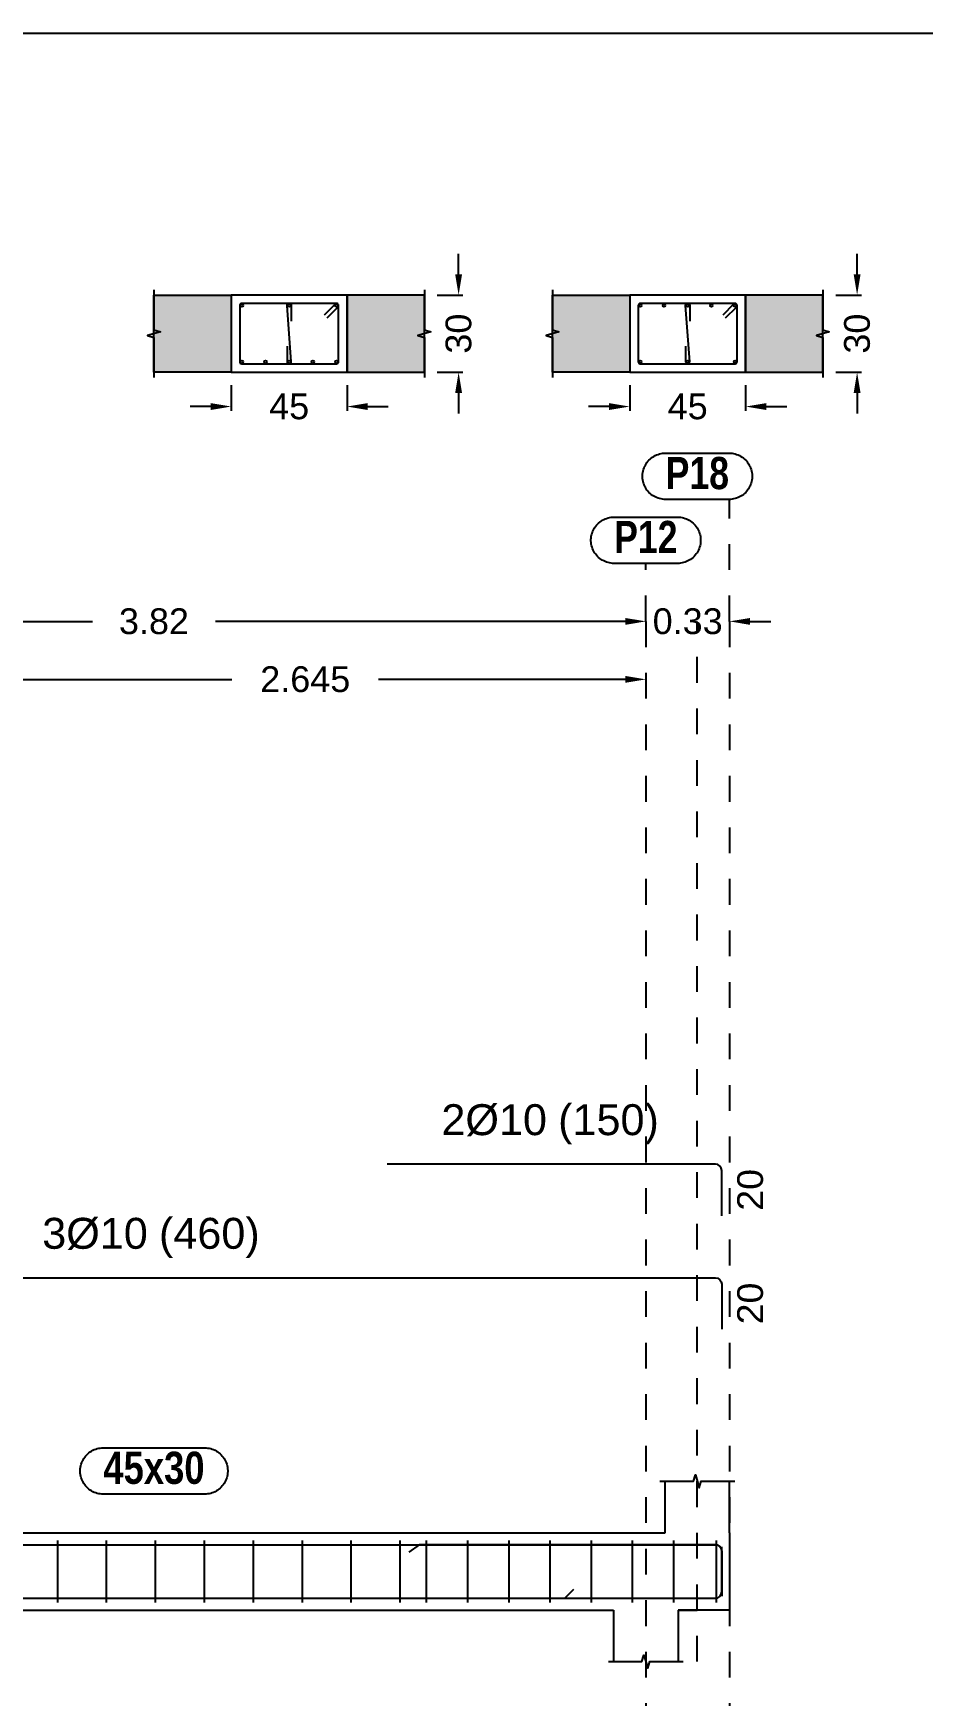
# Model space of a CAD drawing. Extents: x 2455 to 9764, y -806 to 181.
# Drawn here: x 4893.41 to 4896.87, y -578.57 to -572.12 of the extents above; entities that cross this region are included whole.
import ezdxf
from ezdxf.enums import TextEntityAlignment as Align

# ---------------------------------------------------------------- set-up
doc = ezdxf.new("R2010")
doc.units = 0
doc.header["$LTSCALE"] = 0.2
doc.header["$MEASUREMENT"] = 0
doc.linetypes.add('CYPE_RAYAPUNTO', pattern=[0.4125, 0.2025, -0.105, 0, -0.105])
doc.linetypes.add('PUNTOS2', pattern=[0.125, 0, -0.125])
for name, color, linetype in [('01_cotas', 4, 'CONTINUOUS'), ('01_primera', 5, 'CONTINUOUS'), ('ALZ_CONT_NUDOS', 5, 'CONTINUOUS'), ('ALZ_CONT_VIG_HORMIGON', 5, 'CONTINUOUS'), ('ALZ_COT_COT_LIN_APOYOS', 120, 'CYPE_RAYAPUNTO'), ('ALZ_REF_REF_REFERENCIA', 3, 'CONTINUOUS'), ('ALZ_REF_TEXTO_REF_NOMBRE', 3, 'CONTINUOUS'), ('ARM_LONGITUDINAL_Ø10', 4, 'CONTINUOUS'), ('ARM_TRANSVERSAL_Ø6', 4, 'CONTINUOUS'), ('SEC_CONT_FORJADOS_SECCION', 8, 'CONTINUOUS'), ('SEC_CONT_VIG_HORMIGON_SECCION', 2, 'CONTINUOUS'), ('UNI_CORTANTES', 3, 'CONTINUOUS')]:
    doc.layers.add(name, color=color, linetype=linetype)
doc.layers.add('VIG_CARAS', color=5, linetype='CONTINUOUS', lineweight=9)
doc.styles.add('BERNARDO', font='GOTHICB.TTF')
doc.styles.add('CYPETXT_0.15', font='arial.ttf', dxfattribs={"height": 0.1})
doc.styles.add('Estilo1', font='swissel.ttf')
doc.styles.add('NIEVES2', font='sanss___.ttf')
doc.styles.add('ROMANS', font='romans')
doc.dimstyles.new('DECIMAL-50', dxfattribs={"dimtxt": 0.08, "dimasz": 0.15, "dimexe": 0.05, "dimexo": 0.05, "dimgap": 0.09, "dimtad": 0, "dimzin": 0, "dimdsep": 46, "dimtxsty": 'ROMANS', "dimblk": 'DOTSMALL', "dimcen": 0.09, "dimclrt": 7, "dimadec": 0, "dimazin": 0, "dimtfac": 1.38, "dimtix": 1, "dimtofl": 0, "dimtmove": 2, "dimatfit": 3, "dimldrblk": 'OBLIQUE', "dimfxl": 1, "dimtolj": 1, "dimtzin": 0, "dimarcsym": 0})

# ---------------------------------------------------------------- blocks, each defined once
blk = doc.blocks.new('*D941')
at = {"layer": '01_cotas', "color": 0, "linetype": 'PUNTOS2', "lineweight": -2, "transparency": 16777216}
for p, q in [((4894.1811, -573.4869), (4894.1811, -573.6199)), ((4894.6311, -573.4869), (4894.6311, -573.6199))]:
    blk.add_line(p, q, dxfattribs=at)
at = {"layer": '01_cotas', "color": 0, "lineweight": -2, "transparency": 16777216}
for p, q in [((4894.1011, -573.5699), (4894.0211, -573.5699)), ((4894.7111, -573.5699), (4894.7911, -573.5699))]:
    blk.add_line(p, q, dxfattribs=at)
at = {"layer": '01_cotas', "color": 0, "transparency": 16777216}
for points in [[(4894.1011, -573.5566), (4894.1011, -573.5833), (4894.1811, -573.5699)], [(4894.7111, -573.5566), (4894.7111, -573.5833), (4894.6311, -573.5699)]]:
    blk.add_solid(points, dxfattribs=at)
at = {"layer": '01_cotas', "color": 5, "transparency": 16777216, "insert": (4894.4061, -573.5699), "char_height": 0.1, "attachment_point": 5, "style": 'Estilo1'}
blk.add_mtext('\\A1;45', dxfattribs=at)
blk = doc.blocks.new('*D942')
at = {"layer": '01_cotas', "color": 0, "lineweight": -2, "transparency": 16777216}
for p, q in [((4895.0641, -573.0569), (4895.0641, -572.9769)), ((4895.0641, -573.5169), (4895.0641, -573.5969))]:
    blk.add_line(p, q, dxfattribs=at)
at = {"layer": '01_cotas', "color": 0, "linetype": 'PUNTOS2', "lineweight": -2, "transparency": 16777216}
for p, q in [((4894.9811, -573.1369), (4895.1141, -573.1369)), ((4894.9811, -573.4369), (4895.1141, -573.4369))]:
    blk.add_line(p, q, dxfattribs=at)
at = {"layer": '01_cotas', "color": 0, "transparency": 16777216}
for points in [[(4895.0508, -573.0569), (4895.0774, -573.0569), (4895.0641, -573.1369)], [(4895.0508, -573.5169), (4895.0774, -573.5169), (4895.0641, -573.4369)]]:
    blk.add_solid(points, dxfattribs=at)
at = {"layer": '01_cotas', "color": 5, "transparency": 16777216, "insert": (4895.0641, -573.2869), "char_height": 0.1, "attachment_point": 5, "rotation": 90, "style": 'Estilo1'}
blk.add_mtext('\\A1;30', dxfattribs=at)
blk = doc.blocks.new('*D943')
at = {"layer": '01_cotas', "color": 0, "linetype": 'PUNTOS2', "lineweight": -2, "transparency": 16777216}
for p, q in [((4895.7286, -573.4869), (4895.7286, -573.6199)), ((4896.1786, -573.4869), (4896.1786, -573.6199))]:
    blk.add_line(p, q, dxfattribs=at)
at = {"layer": '01_cotas', "color": 0, "lineweight": -2, "transparency": 16777216}
for p, q in [((4895.6486, -573.5699), (4895.5686, -573.5699)), ((4896.2586, -573.5699), (4896.3386, -573.5699))]:
    blk.add_line(p, q, dxfattribs=at)
at = {"layer": '01_cotas', "color": 0, "transparency": 16777216}
for points in [[(4895.6486, -573.5566), (4895.6486, -573.5833), (4895.7286, -573.5699)], [(4896.2586, -573.5566), (4896.2586, -573.5833), (4896.1786, -573.5699)]]:
    blk.add_solid(points, dxfattribs=at)
at = {"layer": '01_cotas', "color": 5, "transparency": 16777216, "insert": (4895.9536, -573.5699), "char_height": 0.1, "attachment_point": 5, "style": 'Estilo1'}
blk.add_mtext('\\A1;45', dxfattribs=at)
blk = doc.blocks.new('*D944')
at = {"layer": '01_cotas', "color": 0, "lineweight": -2, "transparency": 16777216}
for p, q in [((4896.6116, -573.0569), (4896.6116, -572.9769)), ((4896.6116, -573.5169), (4896.6116, -573.5969))]:
    blk.add_line(p, q, dxfattribs=at)
at = {"layer": '01_cotas', "color": 0, "linetype": 'PUNTOS2', "lineweight": -2, "transparency": 16777216}
for p, q in [((4896.5286, -573.1369), (4896.6616, -573.1369)), ((4896.5286, -573.4369), (4896.6616, -573.4369))]:
    blk.add_line(p, q, dxfattribs=at)
at = {"layer": '01_cotas', "color": 0, "transparency": 16777216}
for points in [[(4896.5983, -573.0569), (4896.6249, -573.0569), (4896.6116, -573.1369)], [(4896.5983, -573.5169), (4896.6249, -573.5169), (4896.6116, -573.4369)]]:
    blk.add_solid(points, dxfattribs=at)
at = {"layer": '01_cotas', "color": 5, "transparency": 16777216, "insert": (4896.6116, -573.2869), "char_height": 0.1, "attachment_point": 5, "rotation": 90, "style": 'Estilo1'}
blk.add_mtext('\\A1;30', dxfattribs=at)
blk = doc.blocks.new('*D946')
at = {"layer": '01_cotas', "color": 0, "lineweight": -2, "transparency": 16777216}
for p, q in [((4893.2261, -574.6289), (4894.1836, -574.6289)), ((4895.7111, -574.6289), (4894.7536, -574.6289))]:
    blk.add_line(p, q, dxfattribs=at)
at = {"layer": '01_cotas', "color": 0, "transparency": 16777216}
for points in [[(4893.2261, -574.6156), (4893.2261, -574.6423), (4893.1461, -574.6289)], [(4895.7111, -574.6156), (4895.7111, -574.6423), (4895.7911, -574.6289)]]:
    blk.add_solid(points, dxfattribs=at)
at = {"layer": '01_cotas', "color": 5, "transparency": 16777216, "insert": (4894.4686, -574.6289), "char_height": 0.1, "attachment_point": 5, "style": 'Estilo1'}
blk.add_mtext('\\A1;2.645', dxfattribs=at)
blk = doc.blocks.new('*D949')
at = {"layer": '01_cotas', "color": 0, "lineweight": -2, "transparency": 16777216}
for p, q in [((4892.0511, -574.4039), (4893.642, -574.4039)), ((4895.7111, -574.4039), (4894.1201, -574.4039))]:
    blk.add_line(p, q, dxfattribs=at)
at = {"layer": '01_cotas', "color": 0, "transparency": 16777216}
for points in [[(4892.0511, -574.3906), (4892.0511, -574.4173), (4891.9711, -574.4039)], [(4895.7111, -574.3906), (4895.7111, -574.4173), (4895.7911, -574.4039)]]:
    blk.add_solid(points, dxfattribs=at)
at = {"layer": '01_cotas', "color": 5, "transparency": 16777216, "insert": (4893.8811, -574.4039), "char_height": 0.1, "attachment_point": 5, "style": 'Estilo1'}
blk.add_mtext('\\A1;3.82', dxfattribs=at)
blk = doc.blocks.new('*D950')
at = {"layer": '01_cotas', "color": 0, "lineweight": -2, "transparency": 16777216}
for p, q in [((4895.7111, -574.4039), (4895.6311, -574.4039)), ((4896.1961, -574.4039), (4896.2761, -574.4039))]:
    blk.add_line(p, q, dxfattribs=at)
at = {"layer": '01_cotas', "color": 0, "transparency": 16777216}
for points in [[(4895.7111, -574.3906), (4895.7111, -574.4173), (4895.7911, -574.4039)], [(4896.1961, -574.3906), (4896.1961, -574.4173), (4896.1161, -574.4039)]]:
    blk.add_solid(points, dxfattribs=at)
at = {"layer": '01_cotas', "color": 5, "transparency": 16777216, "insert": (4895.9536, -574.4039), "char_height": 0.1, "attachment_point": 5, "style": 'Estilo1'}
blk.add_mtext('\\A1;0.33', dxfattribs=at)

msp = doc.modelspace()

# ---------------------------------------------------------------- hatches: boundary and pattern name
at = {"layer": 'SEC_CONT_FORJADOS_SECCION', "true_color": 0xdad7d3}
for points in [[(4893.8811, -573.1369), (4894.1811, -573.1369), (4894.1811, -573.4369), (4893.8811, -573.4369)], [(4894.9311, -573.1369), (4894.6311, -573.1369), (4894.6311, -573.4369), (4894.9311, -573.4369)], [(4895.4286, -573.1369), (4895.7286, -573.1369), (4895.7286, -573.4369), (4895.4286, -573.4369)], [(4896.4786, -573.1369), (4896.1786, -573.1369), (4896.1786, -573.4369), (4896.4786, -573.4369)]]:
    msp.add_hatch(color=254, dxfattribs=at).paths.add_polyline_path(points)

# ---------------------------------------------------------------- linework, layer by layer
at = {"layer": '01_primera', "ltscale": 2.5}
msp.add_line((4887.3183, -572.1208), (4905.6935, -572.1208), dxfattribs=at)
at = {"layer": 'ALZ_CONT_NUDOS'}
for p, q in [((4895.8661, -577.9421), (4895.8661, -577.7421)), ((4896.1161, -577.9421), (4896.1161, -577.7421)), ((4895.6661, -578.2421), (4895.6661, -578.4421)), ((4895.9161, -578.2421), (4895.9161, -578.4421))]:
    msp.add_line(p, q, dxfattribs=at)
for points in [[(4895.8461, -577.7421), (4895.9761, -577.7421), (4895.9836, -577.7171), (4895.9986, -577.7671), (4896.0061, -577.7421), (4896.1361, -577.7421)], [(4895.6661, -577.9421), (4895.8661, -577.9421)], [(4896.1161, -577.9421), (4896.1161, -578.2421), (4895.9161, -578.2421)], [(4895.6461, -578.4421), (4895.7761, -578.4421), (4895.7836, -578.4171), (4895.7986, -578.4671), (4895.8061, -578.4421), (4895.9361, -578.4421)]]:
    msp.add_lwpolyline(points, dxfattribs=at)
at = {"layer": 'ALZ_CONT_VIG_HORMIGON'}
for p, q in [((4893.1461, -577.9421), (4895.6661, -577.9421)), ((4893.1461, -578.2421), (4895.6661, -578.2421)), ((4895.9161, -578.2421), (4895.9911, -578.2421))]:
    msp.add_line(p, q, dxfattribs=at)
at = {"layer": 'ALZ_COT_COT_LIN_APOYOS'}
for p, q in [((4896.1161, -574.4039), (4896.1161, -573.9306)), ((4895.7911, -574.4039), (4895.7911, -574.1789)), ((4895.7911, -574.4039), (4895.7911, -580.9457)), ((4895.7911, -574.4039), (4895.7911, -580.9457)), ((4895.9911, -578.4421), (4895.9911, -574.4039)), ((4896.1161, -574.4039), (4896.1161, -580.9457))]:
    msp.add_line(p, q, dxfattribs=at)
at = {"layer": 'ALZ_REF_REF_REFERENCIA'}
for points in [[(4896.1141, -573.7506), (4896.1201, -573.7508), (4896.1261, -573.7514), (4896.132, -573.7524), (4896.1379, -573.7538), (4896.1436, -573.7556), (4896.1492, -573.7577), (4896.1547, -573.7603), (4896.16, -573.7632), (4896.165, -573.7664), (4896.1699, -573.77), (4896.1745, -573.7739), (4896.1788, -573.778), (4896.1828, -573.7825), (4896.1865, -573.7872), (4896.1899, -573.7922), (4896.193, -573.7973), (4896.1957, -573.8027), (4896.1981, -573.8083), (4896.2, -573.8139), (4896.2016, -573.8197), (4896.2028, -573.8256), (4896.2036, -573.8316), (4896.204, -573.8376), (4896.204, -573.8436), (4896.2036, -573.8496), (4896.2028, -573.8556), (4896.2016, -573.8615), (4896.2, -573.8673), (4896.1981, -573.8729), (4896.1957, -573.8785), (4896.193, -573.8839), (4896.1899, -573.889), (4896.1865, -573.894), (4896.1828, -573.8987), (4896.1788, -573.9032), (4896.1745, -573.9073), (4896.1699, -573.9112), (4896.165, -573.9148), (4896.16, -573.918), (4896.1547, -573.9209), (4896.1492, -573.9235), (4896.1436, -573.9256), (4896.1379, -573.9274), (4896.132, -573.9288), (4896.1261, -573.9298), (4896.1201, -573.9304), (4896.1141, -573.9306), (4895.8681, -573.9306), (4895.8621, -573.9304), (4895.8561, -573.9298), (4895.8502, -573.9288), (4895.8443, -573.9274), (4895.8386, -573.9256), (4895.833, -573.9235), (4895.8275, -573.9209), (4895.8222, -573.918), (4895.8172, -573.9148), (4895.8123, -573.9112), (4895.8077, -573.9073), (4895.8034, -573.9032), (4895.7994, -573.8987), (4895.7956, -573.894), (4895.7922, -573.889), (4895.7892, -573.8839), (4895.7864, -573.8785), (4895.7841, -573.8729), (4895.7821, -573.8673), (4895.7805, -573.8615), (4895.7793, -573.8556), (4895.7785, -573.8496), (4895.7781, -573.8436), (4895.7781, -573.8376), (4895.7785, -573.8316), (4895.7793, -573.8256), (4895.7805, -573.8197), (4895.7821, -573.8139), (4895.7841, -573.8083), (4895.7864, -573.8027), (4895.7892, -573.7973), (4895.7922, -573.7922), (4895.7956, -573.7872), (4895.7994, -573.7825), (4895.8034, -573.778), (4895.8077, -573.7739), (4895.8123, -573.77), (4895.8172, -573.7664), (4895.8222, -573.7632), (4895.8275, -573.7603), (4895.833, -573.7577), (4895.8386, -573.7556), (4895.8443, -573.7538), (4895.8502, -573.7524), (4895.8561, -573.7514), (4895.8621, -573.7508), (4895.8681, -573.7506), (4896.1141, -573.7506)], [(4895.9141, -573.9989), (4895.9201, -573.9991), (4895.9261, -573.9997), (4895.932, -574.0007), (4895.9379, -574.0021), (4895.9436, -574.0039), (4895.9492, -574.0061), (4895.9547, -574.0086), (4895.96, -574.0115), (4895.965, -574.0147), (4895.9699, -574.0183), (4895.9745, -574.0222), (4895.9788, -574.0264), (4895.9828, -574.0308), (4895.9865, -574.0355), (4895.9899, -574.0405), (4895.993, -574.0457), (4895.9957, -574.051), (4895.9981, -574.0566), (4896, -574.0623), (4896.0016, -574.0681), (4896.0028, -574.074), (4896.0036, -574.0799), (4896.004, -574.0859), (4896.004, -574.0919), (4896.0036, -574.0979), (4896.0028, -574.1039), (4896.0016, -574.1098), (4896, -574.1156), (4895.9981, -574.1213), (4895.9957, -574.1268), (4895.993, -574.1322), (4895.9899, -574.1373), (4895.9865, -574.1423), (4895.9828, -574.147), (4895.9788, -574.1515), (4895.9745, -574.1557), (4895.9699, -574.1596), (4895.965, -574.1631), (4895.96, -574.1664), (4895.9547, -574.1692), (4895.9492, -574.1718), (4895.9436, -574.1739), (4895.9379, -574.1757), (4895.932, -574.1771), (4895.9261, -574.1781), (4895.9201, -574.1787), (4895.9141, -574.1789), (4895.6681, -574.1789), (4895.6621, -574.1787), (4895.6561, -574.1781), (4895.6502, -574.1771), (4895.6443, -574.1757), (4895.6386, -574.1739), (4895.633, -574.1718), (4895.6275, -574.1692), (4895.6222, -574.1664), (4895.6172, -574.1631), (4895.6123, -574.1596), (4895.6077, -574.1557), (4895.6034, -574.1515), (4895.5994, -574.147), (4895.5956, -574.1423), (4895.5922, -574.1373), (4895.5892, -574.1322), (4895.5864, -574.1268), (4895.5841, -574.1213), (4895.5821, -574.1156), (4895.5805, -574.1098), (4895.5793, -574.1039), (4895.5785, -574.0979), (4895.5781, -574.0919), (4895.5781, -574.0859), (4895.5785, -574.0799), (4895.5793, -574.074), (4895.5805, -574.0681), (4895.5821, -574.0623), (4895.5841, -574.0566), (4895.5864, -574.051), (4895.5892, -574.0457), (4895.5922, -574.0405), (4895.5956, -574.0355), (4895.5994, -574.0308), (4895.6034, -574.0264), (4895.6077, -574.0222), (4895.6123, -574.0183), (4895.6172, -574.0147), (4895.6222, -574.0115), (4895.6275, -574.0086), (4895.633, -574.0061), (4895.6386, -574.0039), (4895.6443, -574.0021), (4895.6502, -574.0007), (4895.6561, -573.9997), (4895.6621, -573.9991), (4895.6681, -573.9989), (4895.9141, -573.9989)]]:
    msp.add_lwpolyline(points, close=True, dxfattribs=at)
at = {"layer": 'ALZ_REF_TEXTO_REF_NOMBRE', "color": 5}
msp.add_lwpolyline([(4894.0776, -577.6121), (4894.0836, -577.6123), (4894.0896, -577.6129), (4894.0955, -577.6139), (4894.1014, -577.6153), (4894.1071, -577.6171), (4894.1127, -577.6192), (4894.1182, -577.6217), (4894.1235, -577.6246), (4894.1285, -577.6279), (4894.1334, -577.6314), (4894.138, -577.6353), (4894.1423, -577.6395), (4894.1463, -577.644), (4894.15, -577.6487), (4894.1534, -577.6536), (4894.1565, -577.6588), (4894.1592, -577.6642), (4894.1616, -577.6697), (4894.1635, -577.6754), (4894.1651, -577.6812), (4894.1663, -577.6871), (4894.1671, -577.6931), (4894.1675, -577.6991), (4894.1675, -577.7051), (4894.1671, -577.7111), (4894.1663, -577.717), (4894.1651, -577.7229), (4894.1635, -577.7287), (4894.1616, -577.7344), (4894.1592, -577.74), (4894.1565, -577.7453), (4894.1534, -577.7505), (4894.15, -577.7555), (4894.1463, -577.7602), (4894.1423, -577.7646), (4894.138, -577.7688), (4894.1334, -577.7727), (4894.1285, -577.7763), (4894.1235, -577.7795), (4894.1182, -577.7824), (4894.1127, -577.7849), (4894.1071, -577.7871), (4894.1014, -577.7889), (4894.0955, -577.7903), (4894.0896, -577.7913), (4894.0836, -577.7919), (4894.0776, -577.7921), (4893.6846, -577.7921), (4893.6786, -577.7919), (4893.6726, -577.7913), (4893.6667, -577.7903), (4893.6608, -577.7889), (4893.6551, -577.7871), (4893.6495, -577.7849), (4893.644, -577.7824), (4893.6387, -577.7795), (4893.6337, -577.7763), (4893.6288, -577.7727), (4893.6242, -577.7688), (4893.6199, -577.7646), (4893.6159, -577.7602), (4893.6121, -577.7555), (4893.6087, -577.7505), (4893.6057, -577.7453), (4893.6029, -577.74), (4893.6006, -577.7344), (4893.5986, -577.7287), (4893.597, -577.7229), (4893.5958, -577.717), (4893.595, -577.7111), (4893.5946, -577.7051), (4893.5946, -577.6991), (4893.595, -577.6931), (4893.5958, -577.6871), (4893.597, -577.6812), (4893.5986, -577.6754), (4893.6006, -577.6697), (4893.6029, -577.6642), (4893.6057, -577.6588), (4893.6087, -577.6536), (4893.6121, -577.6487), (4893.6159, -577.644), (4893.6199, -577.6395), (4893.6242, -577.6353), (4893.6288, -577.6314), (4893.6337, -577.6279), (4893.6387, -577.6246), (4893.644, -577.6217), (4893.6495, -577.6192), (4893.6551, -577.6171), (4893.6608, -577.6153), (4893.6667, -577.6139), (4893.6726, -577.6129), (4893.6786, -577.6123), (4893.6846, -577.6121), (4894.0776, -577.6121)], close=True, dxfattribs=at)
at = {"layer": 'ARM_LONGITUDINAL_Ø10'}
for p, q in [((4894.9111, -577.9881), (4894.8708, -578.0176)), ((4895.4761, -578.1961), (4895.5114, -578.1607))]:
    msp.add_line(p, q, dxfattribs=at)
for points in [[(4896.0861, -576.7109), (4896.0861, -576.5359), (4896.0842, -576.5264), (4896.0788, -576.5182), (4896.0707, -576.5128), (4896.0611, -576.5109), (4894.7861, -576.5109)], [(4891.6861, -576.9521), (4896.0611, -576.9521), (4896.0707, -576.954), (4896.0788, -576.9594), (4896.0842, -576.9675), (4896.0861, -576.9771), (4896.0861, -577.1521)], [(4891.8111, -577.9881), (4896.0611, -577.9881), (4896.0707, -577.99), (4896.0788, -577.9954), (4896.0842, -578.0035), (4896.0861, -578.0131), (4896.0861, -578.1881)], [(4891.8111, -578.1961), (4896.0611, -578.1961), (4896.0707, -578.1942), (4896.0788, -578.1887), (4896.0842, -578.1806), (4896.0861, -578.1711), (4896.0861, -577.9961)], [(4896.0861, -578.1881), (4896.0861, -578.0131), (4896.0842, -578.0035), (4896.0788, -577.9954), (4896.0707, -577.99), (4896.0611, -577.9881), (4894.9111, -577.9881)], [(4892.2261, -578.1961), (4895.4761, -578.1961)]]:
    msp.add_lwpolyline(points, dxfattribs=at)
for centre in [(4894.2221, -573.1779), (4894.4061, -573.1779), (4894.5901, -573.1779), (4895.7696, -573.1779), (4895.8616, -573.1779), (4895.9536, -573.1779), (4896.0456, -573.1779), (4896.1376, -573.1779), (4894.2221, -573.3959), (4894.3141, -573.3959), (4894.4061, -573.3959), (4894.4981, -573.3959), (4894.5901, -573.3959), (4895.7696, -573.3959), (4895.9536, -573.3959), (4896.1376, -573.3959)]:
    msp.add_circle(centre, 0.005, dxfattribs=at)
at = {"layer": 'ARM_TRANSVERSAL_Ø6'}
for p, q in [((4893.5061, -577.9721), (4893.5061, -578.2121)), ((4893.6961, -577.9721), (4893.6961, -578.2121)), ((4893.8861, -577.9721), (4893.8861, -578.2121)), ((4894.0761, -577.9721), (4894.0761, -578.2121)), ((4894.2661, -577.9721), (4894.2661, -578.2121)), ((4894.4561, -577.9721), (4894.4561, -578.2121)), ((4894.6461, -577.9721), (4894.6461, -578.2121)), ((4894.8361, -577.9721), (4894.8361, -578.2121)), ((4894.9386, -577.9721), (4894.9386, -578.2121)), ((4895.0986, -577.9721), (4895.0986, -578.2121)), ((4895.2586, -577.9721), (4895.2586, -578.2121)), ((4895.4186, -577.9721), (4895.4186, -578.2121)), ((4895.5786, -577.9721), (4895.5786, -578.2121)), ((4895.7386, -577.9721), (4895.7386, -578.2121)), ((4895.8986, -577.9721), (4895.8986, -578.2121)), ((4896.0636, -577.9721), (4896.0636, -578.2121))]:
    msp.add_line(p, q, dxfattribs=at)
for points in [[(4894.5533, -573.226), (4894.5957, -573.1836), (4894.5967, -573.1824), (4894.5975, -573.181), (4894.5979, -573.1795), (4894.5981, -573.1779), (4894.5979, -573.1764), (4894.5975, -573.1749), (4894.5967, -573.1735), (4894.5957, -573.1723), (4894.5945, -573.1713), (4894.5931, -573.1705), (4894.5916, -573.1701), (4894.5901, -573.1699), (4894.2221, -573.1699), (4894.219, -573.1705), (4894.2164, -573.1723), (4894.2147, -573.1749), (4894.2141, -573.1779), (4894.2141, -573.3959), (4894.2147, -573.399), (4894.2164, -573.4016), (4894.219, -573.4033), (4894.2221, -573.4039), (4894.5901, -573.4039), (4894.5931, -573.4033), (4894.5957, -573.4016), (4894.5975, -573.399), (4894.5981, -573.3959), (4894.5981, -573.1779), (4894.5979, -573.1764), (4894.5975, -573.1749), (4894.5967, -573.1735), (4894.5957, -573.1723), (4894.5945, -573.1713), (4894.5931, -573.1705), (4894.5916, -573.1701), (4894.5901, -573.1699), (4894.5888, -573.17), (4894.5876, -573.1703), (4894.5865, -573.1708), (4894.5854, -573.1714), (4894.5844, -573.1723), (4894.542, -573.2147)], [(4894.3981, -573.3359), (4894.3981, -573.3959), (4894.3983, -573.3977), (4894.3989, -573.3994), (4894.3998, -573.4009), (4894.4011, -573.4022), (4894.4026, -573.4031), (4894.4043, -573.4037), (4894.4061, -573.4039), (4894.4079, -573.4037), (4894.4096, -573.4031), (4894.4111, -573.4022), (4894.4123, -573.4009), (4894.4133, -573.3994), (4894.4139, -573.3977), (4894.4141, -573.3959), (4894.3981, -573.1779), (4894.3983, -573.1761), (4894.3989, -573.1744), (4894.3998, -573.1729), (4894.4011, -573.1717), (4894.4026, -573.1707), (4894.4043, -573.1701), (4894.4061, -573.1699), (4894.4079, -573.1701), (4894.4096, -573.1707), (4894.4111, -573.1717), (4894.4123, -573.1729), (4894.4133, -573.1744), (4894.4139, -573.1761), (4894.4141, -573.1779), (4894.4141, -573.2379)], [(4896.1008, -573.226), (4896.1432, -573.1836), (4896.1442, -573.1824), (4896.145, -573.181), (4896.1454, -573.1795), (4896.1456, -573.1779), (4896.1454, -573.1764), (4896.145, -573.1749), (4896.1442, -573.1735), (4896.1432, -573.1723), (4896.142, -573.1713), (4896.1406, -573.1705), (4896.1391, -573.1701), (4896.1376, -573.1699), (4895.7696, -573.1699), (4895.7665, -573.1705), (4895.7639, -573.1723), (4895.7622, -573.1749), (4895.7616, -573.1779), (4895.7616, -573.3959), (4895.7622, -573.399), (4895.7639, -573.4016), (4895.7665, -573.4033), (4895.7696, -573.4039), (4896.1376, -573.4039), (4896.1406, -573.4033), (4896.1432, -573.4016), (4896.145, -573.399), (4896.1456, -573.3959), (4896.1456, -573.1779), (4896.1454, -573.1764), (4896.145, -573.1749), (4896.1442, -573.1735), (4896.1432, -573.1723), (4896.142, -573.1713), (4896.1406, -573.1705), (4896.1391, -573.1701), (4896.1376, -573.1699), (4896.1363, -573.17), (4896.1351, -573.1703), (4896.134, -573.1708), (4896.1329, -573.1714), (4896.1319, -573.1723), (4896.0895, -573.2147)], [(4895.9456, -573.3359), (4895.9456, -573.3959), (4895.9458, -573.3977), (4895.9464, -573.3994), (4895.9473, -573.4009), (4895.9486, -573.4022), (4895.9501, -573.4031), (4895.9518, -573.4037), (4895.9536, -573.4039), (4895.9554, -573.4037), (4895.9571, -573.4031), (4895.9586, -573.4022), (4895.9598, -573.4009), (4895.9608, -573.3994), (4895.9614, -573.3977), (4895.9616, -573.3959), (4895.9456, -573.1779), (4895.9458, -573.1761), (4895.9464, -573.1744), (4895.9473, -573.1729), (4895.9486, -573.1717), (4895.9501, -573.1707), (4895.9518, -573.1701), (4895.9536, -573.1699), (4895.9554, -573.1701), (4895.9571, -573.1707), (4895.9586, -573.1717), (4895.9598, -573.1729), (4895.9608, -573.1744), (4895.9614, -573.1761), (4895.9616, -573.1779), (4895.9616, -573.2379)]]:
    msp.add_lwpolyline(points, dxfattribs=at)
at = {"layer": 'SEC_CONT_FORJADOS_SECCION'}
for points in [[(4893.8811, -573.1169), (4893.8811, -573.2719), (4893.9061, -573.2794), (4893.8561, -573.2944), (4893.8811, -573.3019), (4893.8811, -573.4569)], [(4893.8811, -573.1369), (4894.1811, -573.1369), (4894.1811, -573.4369), (4893.8811, -573.4369)], [(4894.9311, -573.1369), (4894.6311, -573.1369), (4894.6311, -573.4369), (4894.9311, -573.4369)], [(4894.9311, -573.1169), (4894.9311, -573.2719), (4894.9561, -573.2794), (4894.9061, -573.2944), (4894.9311, -573.3019), (4894.9311, -573.4569)], [(4895.4286, -573.1169), (4895.4286, -573.2719), (4895.4536, -573.2794), (4895.4036, -573.2944), (4895.4286, -573.3019), (4895.4286, -573.4569)], [(4895.4286, -573.1369), (4895.7286, -573.1369), (4895.7286, -573.4369), (4895.4286, -573.4369)], [(4896.4786, -573.1369), (4896.1786, -573.1369), (4896.1786, -573.4369), (4896.4786, -573.4369)], [(4896.4786, -573.1169), (4896.4786, -573.2719), (4896.5036, -573.2794), (4896.4536, -573.2944), (4896.4786, -573.3019), (4896.4786, -573.4569)]]:
    msp.add_lwpolyline(points, dxfattribs=at)
at = {"layer": 'SEC_CONT_FORJADOS_SECCION', "color": 254, "true_color": 0xdad7d3}
for points in [[(4893.8811, -573.1369), (4894.1811, -573.1369), (4894.1811, -573.4369), (4893.8811, -573.4369)], [(4894.9311, -573.1369), (4894.6311, -573.1369), (4894.6311, -573.4369), (4894.9311, -573.4369)], [(4895.4286, -573.1369), (4895.7286, -573.1369), (4895.7286, -573.4369), (4895.4286, -573.4369)], [(4896.4786, -573.1369), (4896.1786, -573.1369), (4896.1786, -573.4369), (4896.4786, -573.4369)]]:
    msp.add_lwpolyline(points, close=True, dxfattribs=at)
at = {"layer": 'SEC_CONT_VIG_HORMIGON_SECCION'}
for points in [[(4894.6311, -573.1369), (4894.1811, -573.1369), (4894.1811, -573.4369), (4894.6311, -573.4369), (4894.6311, -573.1369)], [(4896.1786, -573.1369), (4895.7286, -573.1369), (4895.7286, -573.4369), (4896.1786, -573.4369), (4896.1786, -573.1369)]]:
    msp.add_lwpolyline(points, close=True, dxfattribs=at)

# ---------------------------------------------------------------- texts
at = {"layer": 'ALZ_REF_TEXTO_REF_NOMBRE', "color": 5, "style": 'BERNARDO'}
for s, width, p, p2 in [('P18', 0.841304, (4895.8681, -573.8906), (4896.1141, -573.8906)), ('P12', 0.841304, (4895.6681, -574.1389), (4895.9141, -574.1389)), ('45x30', 0.806421, (4893.6846, -577.7521), (4894.0776, -577.7521))]:
    msp.add_text(s, height=0.125, dxfattribs=dict(at, width=width)).set_placement(p, p2, align=Align.FIT)
at = {"layer": 'UNI_CORTANTES', "color": 4, "style": 'CYPETXT_0.15', "width": 1.042546}
for p, p2 in [((4896.246, -576.6917), (4896.246, -576.5297)), ((4896.246, -577.1328), (4896.246, -576.9708))]:
    msp.add_text('20', height=0.1, rotation=90, dxfattribs=at).set_placement(p, p2, align=Align.FIT)
at = {"layer": 'VIG_CARAS', "color": 5, "style": 'NIEVES2'}
for s, p in [('2%%c10', (4894.9972, -576.4343)), ('(150)', (4895.4505, -576.4343)), ('3%%c10', (4893.4472, -576.8754)), ('(460)', (4893.9005, -576.8754))]:
    msp.add_text(s, height=0.12, dxfattribs=at).set_placement(p, align=Align.BOTTOM_LEFT)

# ---------------------------------------------------------------- dimensions: what is measured, and where the dimension line sits
at = {"layer": '01_cotas', "color": 2}
for p1, p2, distance, text, picture, middle in [((4894.9311, -573.4369), (4894.9311, -573.1369), -0.133, '30', '*D942', (4895.0641, -573.2869)), ((4896.4786, -573.4369), (4896.4786, -573.1369), -0.133, '30', '*D944', (4896.6116, -573.2869)), ((4894.1811, -573.4369), (4894.6311, -573.4369), -0.133, '45', '*D941', (4894.4061, -573.5699)), ((4895.7286, -573.4369), (4896.1786, -573.4369), -0.133, '45', '*D943', (4895.9536, -573.5699)), ((4895.7911, -574.4039), (4891.9711, -574.4039), 0, '3.82', '*D949', (4893.8811, -574.4039)), ((4896.1161, -574.4039), (4895.7911, -574.4039), 0, '0.33', '*D950', (4895.9536, -574.4039)), ((4895.7911, -574.6289), (4893.1461, -574.6289), 0, '2.645', '*D946', (4894.4686, -574.6289))]:
    dim = msp.add_aligned_dim(p1=p1, p2=p2, distance=distance, text=text, dimstyle='DECIMAL-50', override={"dimtxt": 0.1, "dimasz": 0.08, "dimtxsty": 'Estilo1', "dimsah": 1, "dimclrt": 5, "dimfxl": 0.09, "dimarcsym": 2}, dxfattribs=at)
    dim.commit()
    dim.dimension.update_dxf_attribs({"geometry": picture, "text_midpoint": middle})

doc.saveas('drawing.dxf')
